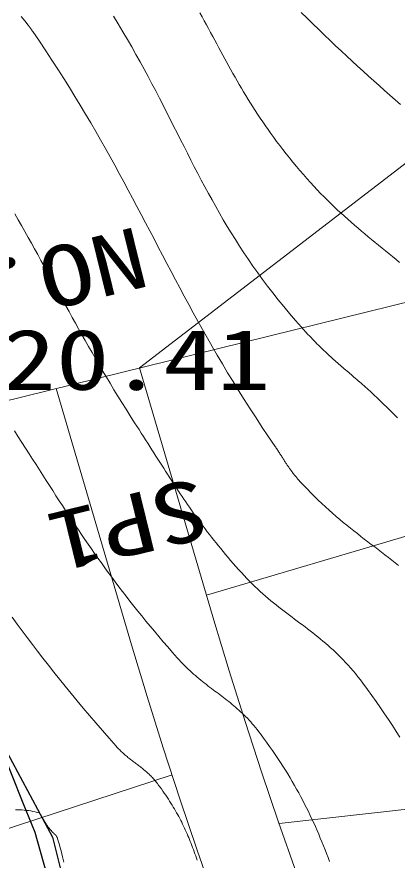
# Model space of a CAD drawing. Units: millimetres at full size, sheet at 1:500; details may follow other scales. Extents: x -209175 to 420500, y 0 to 351151.
# Drawn here: x 68484 to 72906, y 87129 to 96925 of the extents above; entities that cross this region are included whole.
import ezdxf
from ezdxf.enums import TextEntityAlignment as Align

# ---------------------------------------------------------------- set-up
doc = ezdxf.new("R2010")
doc.units = ezdxf.units.MM
doc.header["$LTSCALE"] = 500
for name, color, linetype, lineweight in [('D-BGD', 7, 'Continuous', 13), ('D-BGD-EXST', 7, 'Continuous', 25), ('D-BGD-HICN', 7, 'Continuous', 13), ('D-BGD-LWCN', 8, 'Continuous', 13), ('D-BGD-TXT', 7, 'Continuous', 13), ('D-BMK-HTXT', 7, 'Continuous', 13)]:
    doc.layers.add(name, color=color, linetype=linetype, lineweight=lineweight)
doc.styles.add('ＭＳ ゴシック', font='')
doc.styles.get('ＭＳ ゴシック').set_extended_font_data('MS Gothic')

msp = doc.modelspace()

# ---------------------------------------------------------------- linework, layer by layer
at = {"layer": 'D-BGD'}
for p, q in [((77296, 98527.1), (69911.1, 92847.4)), ((74795.8, 91417), (70687.2, 90208.6)), ((80045.2, 88505.5), (71532.9, 87554.7)), ((70289.2, 88119.5), (67556, 87225.7))]:
    msp.add_line(p, q, dxfattribs=at)
for points in [[(72919.1, 79385.9), (72861.9, 79902), (72804.7, 80418.2), (72747.6, 80934.3), (72690.4, 81450.5), (72633.2, 81966.6), (72576.1, 82482.8), (72518.9, 82998.9), (72461.7, 83515.1), (72404.6, 84031.3), (72363.4, 84402.9), (72337.4, 84579.2), (72245.1, 85207.3), (72153.9, 85832.8), (71939.2, 86410.2), (71730.2, 86989.7), (71527.1, 87571.2), (71329.8, 88154.8), (71138.3, 88740.3), (70952.7, 89327.6), (70773, 89916.8), (69911.1, 92847.4)], [(70787.8, 86655.2), (70581.4, 87246.2), (70380.9, 87839.2), (70186.3, 88434.2), (69997.7, 89031.1), (69815.1, 89629.9), (68939.2, 92608)]]:
    msp.add_lwpolyline(points, dxfattribs=at)
at = {"layer": 'D-BGD-EXST'}
for p, q in [((66096.9, 92599.2), (68899.4, 87394.8)), ((68899.4, 87394.8), (70537.6, 80807.9))]:
    msp.add_line(p, q, dxfattribs=at)
msp.add_lwpolyline([(73524.4, 75975.2), (71665.2, 78086.8), (70584, 80737.4), (68696.5, 87451.5)], dxfattribs=at)
msp.add_arc((-42571.7, 42801), 119892.7, 21.86498, 33.07717, dxfattribs=at)
at = {"layer": 'D-BGD-HICN'}
for points in [[(72934.8, 94073.3), (72893.4, 94106.7), (72852.3, 94140), (72811.3, 94173), (72770.6, 94205.9), (72730.1, 94238.7), (72689.8, 94271.5), (72649.6, 94304.3), (72609.6, 94337.1), (72569.7, 94370.1), (72529.9, 94403.3), (72490.3, 94436.7), (72450.7, 94470.3), (72411.2, 94504.3), (72371.8, 94538.7), (72332.4, 94573.6), (72293, 94608.9), (72253.6, 94644.9), (72214.2, 94681.4), (72174.8, 94718.6), (72135.3, 94756.5), (72095.8, 94795.1), (72056.2, 94834.6), (72016.5, 94875), (71976.7, 94916.3), (71936.7, 94958.6), (71896.7, 95002), (71856.5, 95046.4), (71816.1, 95092), (71775.5, 95138.8), (71734.7, 95186.9), (71693.7, 95236.2), (71652.4, 95286.9), (71613.9, 95335.3), (71576.5, 95383.1), (71540.2, 95430.3), (71504.9, 95477.1), (71470.6, 95523.4), (71437.2, 95569.3), (71404.7, 95614.7), (71373.2, 95659.8), (71342.4, 95704.5), (71312.4, 95748.9), (71283.1, 95793), (71254.6, 95836.9), (71226.6, 95880.4), (71199.3, 95923.8), (71172.5, 95967), (71146.3, 96010), (71120.5, 96052.9), (71095.1, 96095.6), (71070.2, 96138.3), (71045.5, 96181), (71021.2, 96223.6), (70997.1, 96266.2), (70973.3, 96308.9), (70949.6, 96351.6), (70926, 96394.4), (70902.5, 96437.3), (70879, 96480.4), (70855.6, 96523.6), (70832, 96567.1), (70808.4, 96610.7), (70784.7, 96654.6), (70760.8, 96698.8), (70736.6, 96743.3), (70712.2, 96788.2), (70687.5, 96833.4), (70662.4, 96879), (70636.9, 96925), (70611, 96971.5)], [(70581.4, 87128.4), (70572.5, 87153.5), (70563.6, 87178.3), (70554.7, 87202.8), (70545.8, 87227), (70536.9, 87251), (70527.9, 87274.7), (70518.9, 87298.1), (70509.8, 87321.4), (70500.6, 87344.5), (70491.3, 87367.4), (70481.9, 87390.1), (70472.3, 87412.7), (70462.6, 87435.2), (70452.7, 87457.5), (70442.7, 87479.8), (70432.5, 87502), (70422, 87524.1), (70411.4, 87546.2), (70400.5, 87568.3), (70389.3, 87590.3), (70377.9, 87612.4), (70366.2, 87634.5), (70354.2, 87656.6), (70341.9, 87678.8), (70329.3, 87701.1), (70316.3, 87723.4), (70303, 87745.9), (70289.3, 87768.5), (70275.3, 87791.2), (70260.8, 87814.1), (70245.9, 87837.2), (70230.6, 87860.5), (70214.8, 87884), (70198.6, 87907.7), (70181.9, 87931.7), (70164.7, 87955.9), (70147, 87980.4), (70128.8, 88005.2), (70119.1, 88018.1), (70109.4, 88030.5), (70099.7, 88042.6), (70089.9, 88054.2), (70080.1, 88065.6), (70070.3, 88076.6), (70060.4, 88087.2), (70050.6, 88097.6), (70040.7, 88107.6), (70030.8, 88117.4), (70020.8, 88126.9), (70010.9, 88136.2), (70000.9, 88145.3), (69990.9, 88154.2), (69980.8, 88162.8), (69970.8, 88171.3), (69960.7, 88179.7), (69950.6, 88187.9), (69940.4, 88196), (69930.3, 88204), (69920.1, 88211.9), (69909.9, 88219.7), (69899.7, 88227.5), (69889.4, 88235.2), (69879.2, 88242.9), (69868.9, 88250.6), (69858.6, 88258.4), (69848.2, 88266.1), (69837.8, 88273.9), (69827.5, 88281.8), (69817.1, 88289.8), (69806.6, 88297.9), (69796.2, 88306), (69785.7, 88314.3), (69775.2, 88322.8), (69764.7, 88331.5), (69754.1, 88340.3), (69743.6, 88349.3), (69733, 88358.5), (69722.4, 88368), (69711.8, 88377.8), (69701.1, 88387.8), (69690.4, 88398), (69679.7, 88408.6), (69669, 88419.6), (69658.3, 88430.8), (69647.5, 88442.4), (69636.8, 88454.4), (69556.9, 88545), (69478.9, 88634.4), (69402.8, 88722.6), (69328.3, 88809.7), (69255.6, 88895.8), (69184.4, 88981), (69114.8, 89065.2), (69046.7, 89148.6), (68979.9, 89231.3), (68914.5, 89313.2), (68850.4, 89394.5), (68787.4, 89475.1), (68725.6, 89555.3), (68664.8, 89635), (68605.1, 89714.3), (68546.2, 89793.3), (68488.2, 89872), (68431, 89950.5)]]:
    msp.add_lwpolyline(points, dxfattribs=at)
at = {"layer": 'D-BGD-LWCN'}
for points in [[(72922.7, 90553), (72883.3, 90584.1), (72843.8, 90614.9), (72804.2, 90645.5), (72764.5, 90675.9), (72724.7, 90706.2), (72684.8, 90736.6), (72644.8, 90766.9), (72604.7, 90797.4), (72564.4, 90828.1), (72524.1, 90859), (72483.6, 90890.2), (72443.1, 90921.7), (72402.4, 90953.7), (72361.6, 90986.2), (72320.7, 91019.2), (72279.6, 91052.9), (72238.4, 91087.3), (72197.1, 91122.4), (72155.7, 91158.3), (72114.1, 91195), (72072.4, 91232.8), (72030.5, 91271.5), (71988.5, 91311.3), (71946.3, 91352.2), (71904, 91394.4), (71861.6, 91437.7), (71819, 91482.4), (71776.2, 91528.5), (71768.1, 91537.5), (71760.2, 91546.3), (71752.5, 91555), (71745, 91563.7), (71737.7, 91572.2), (71730.5, 91580.7), (71723.6, 91589.1), (71716.8, 91597.4), (71710.1, 91605.6), (71703.6, 91613.8), (71697.3, 91622), (71691, 91630.1), (71684.9, 91638.1), (71678.9, 91646.1), (71673, 91654.1), (71667.2, 91662.1), (71661.5, 91670), (71655.9, 91677.9), (71650.4, 91685.8), (71644.9, 91693.7), (71639.5, 91701.6), (71634.2, 91709.5), (71628.8, 91717.4), (71623.6, 91725.3), (71618.3, 91733.3), (71613.1, 91741.3), (71607.8, 91749.3), (71602.6, 91757.3), (71597.4, 91765.4), (71592.2, 91773.6), (71586.9, 91781.8), (71581.6, 91790), (71576.3, 91798.3), (71570.9, 91806.7), (71565.5, 91815.2), (71560, 91823.8), (71554.5, 91832.4), (71548.9, 91841.1), (71543.2, 91850), (71537.4, 91858.9), (71531.5, 91867.9), (71525.5, 91877.1), (71519.4, 91886.4), (71513.1, 91895.8), (71506.7, 91905.3), (71500.2, 91915), (71493.6, 91924.8), (71486.7, 91934.7), (71410.7, 92046.3), (71336.8, 92156.4), (71265.1, 92265.2), (71195.4, 92372.7), (71127.7, 92478.9), (71061.8, 92584), (70997.6, 92687.9), (70935, 92790.8), (70874.1, 92892.8), (70814.5, 92993.7), (70756.3, 93093.9), (70699.4, 93193.2), (70643.6, 93291.8), (70588.9, 93389.6), (70535.2, 93486.9), (70482.3, 93583.6), (70430.2, 93679.9), (70378.7, 93775.6), (70327.9, 93871.1), (70277.5, 93966.2), (70227.5, 94061), (70177.8, 94155.7), (70128.3, 94250.2), (70078.9, 94344.7), (70029.5, 94439.2), (69980, 94533.7), (69930.2, 94628.4), (69880.2, 94723.2), (69829.8, 94818.3), (69778.9, 94913.7), (69727.5, 95009.5), (69675.3, 95105.7), (69622.4, 95202.3), (69568.6, 95299.6), (69513.8, 95397.4), (69458, 95496), (69400.9, 95595.2), (69342.7, 95695.3), (69283, 95796.2), (69222, 95898.1), (69159.3, 96000.9), (69095, 96104.8), (69029, 96209.8), (68961.1, 96315.9), (68891.3, 96423.3), (68819.5, 96532), (68745.5, 96642), (68669.3, 96753.5), (68668, 96755.3), (68666.8, 96757.1), (68665.6, 96758.9), (68664.4, 96760.7), (68663.2, 96762.4), (68662, 96764.1), (68660.9, 96765.7), (68659.8, 96767.4), (68658.7, 96769), (68657.6, 96770.6), (68656.5, 96772.2), (68655.4, 96773.8), (68654.4, 96775.3), (68653.3, 96776.8), (68652.3, 96778.4), (68651.3, 96779.9), (68650.3, 96781.4), (68649.2, 96782.8), (68648.2, 96784.3), (68647.2, 96785.8), (68646.2, 96787.2), (68645.2, 96788.7), (68644.2, 96790.1), (68643.2, 96791.6), (68642.2, 96793), (68641.2, 96794.5), (68640.2, 96795.9), (68639.2, 96797.3), (68638.1, 96798.8), (68637.1, 96800.2), (68636.1, 96801.7), (68635, 96803.2), (68633.9, 96804.6), (68632.9, 96806.1), (68631.8, 96807.6), (68630.7, 96809.1), (68629.5, 96810.6), (68628.4, 96812.2), (68627.2, 96813.7), (68626, 96815.3), (68624.8, 96816.9), (68623.6, 96818.5), (68622.4, 96820.1), (68621.1, 96821.8), (68619.8, 96823.4), (68618.5, 96825.1), (68617.1, 96826.9), (68615.7, 96828.6), (68575.6, 96878.8), (68535.7, 96927.8)], [(72911.3, 92266.4), (72886, 92291.7), (72860.3, 92317.2), (72834.1, 92343.1), (72807.5, 92369.3), (72780.3, 92395.8), (72752.7, 92422.7), (72724.4, 92449.9), (72695.6, 92477.5), (72666.1, 92505.5), (72647.1, 92523.5), (72628.3, 92541), (72609.8, 92558.2), (72591.5, 92575), (72573.4, 92591.5), (72555.6, 92607.7), (72537.9, 92623.5), (72520.5, 92639), (72503.2, 92654.3), (72486.1, 92669.4), (72469.2, 92684.2), (72452.5, 92698.7), (72435.8, 92713.1), (72419.4, 92727.3), (72403, 92741.4), (72386.8, 92755.3), (72370.7, 92769.1), (72354.7, 92782.8), (72338.7, 92796.4), (72322.9, 92809.9), (72307.1, 92823.4), (72291.3, 92836.8), (72275.6, 92850.3), (72260, 92863.7), (72244.3, 92877.2), (72228.7, 92890.7), (72213.1, 92904.3), (72197.5, 92918), (72181.9, 92931.8), (72166.3, 92945.7), (72150.6, 92959.7), (72134.9, 92973.9), (72119.1, 92988.2), (72103.2, 93002.8), (72087.3, 93017.5), (72071.3, 93032.5), (72055.2, 93047.7), (72039, 93063.3), (72022.7, 93079), (72006.3, 93095.1), (71989.7, 93111.6), (71973, 93128.3), (71956.1, 93145.4), (71939.1, 93162.9), (71921.9, 93180.8), (71904.5, 93199.1), (71886.9, 93217.9), (71869.2, 93237.1), (71795.1, 93318.5), (71723.6, 93399.3), (71654.5, 93479.7), (71587.6, 93559.5), (71523, 93638.9), (71460.4, 93717.8), (71399.9, 93796.3), (71341.3, 93874.5), (71284.5, 93952.4), (71229.5, 94030), (71176, 94107.3), (71124.2, 94184.5), (71073.7, 94261.4), (71024.7, 94338.2), (70976.9, 94414.9), (70930.2, 94491.6), (70884.7, 94568.1), (70840.1, 94644.7), (70796.4, 94721.4), (70753.5, 94798.1), (70711.3, 94874.9), (70669.7, 94951.8), (70628.6, 95029), (70587.9, 95106.3), (70547.5, 95183.9), (70507.4, 95261.8), (70467.4, 95340), (70427.5, 95418.5), (70387.5, 95497.4), (70347.3, 95576.8), (70307, 95656.6), (70266.2, 95737), (70225.1, 95817.8), (70183.4, 95899.3), (70141.2, 95981.3), (70098.2, 96064), (70054.4, 96147.3), (70009.7, 96231.4), (69964, 96316.2), (69917.3, 96401.8), (69869.3, 96488.2), (69820.1, 96575.5), (69769.6, 96663.6), (69717.5, 96752.7), (69663.9, 96842.7), (69608.7, 96933.8)], [(72944.9, 95906.2), (72882.9, 95960.8), (72821, 96015.5), (72759, 96070.5), (72696.8, 96125.9), (72634.6, 96181.7), (72572.1, 96238), (72509.4, 96294.9), (72446.4, 96352.4), (72383, 96410.6), (72319.3, 96469.5), (72255.2, 96529.3), (72190.6, 96590), (72125.4, 96651.7), (72059.8, 96714.4), (71993.5, 96778.2), (71926.5, 96843.2), (71858.9, 96909.4), (71790.5, 96976.9)], [(72936.6, 88557.9), (72894.1, 88625.1), (72850.4, 88692.9), (72805.4, 88761.2), (72759.2, 88830.1), (72711.6, 88899.7), (72662.6, 88970), (72612.2, 89041.1), (72560.3, 89113), (72506.8, 89185.7), (72478.4, 89223.5), (72449.9, 89260), (72421.3, 89295.4), (72392.7, 89329.7), (72363.9, 89362.9), (72335.1, 89395.1), (72306.2, 89426.4), (72277.3, 89456.8), (72248.3, 89486.3), (72219.2, 89515), (72190, 89543), (72160.8, 89570.2), (72131.5, 89596.8), (72102.1, 89622.8), (72072.7, 89648.3), (72043.1, 89673.2), (72013.5, 89697.7), (71983.9, 89721.8), (71954.2, 89745.5), (71924.4, 89769), (71894.5, 89792.1), (71864.5, 89815.1), (71834.5, 89837.9), (71804.5, 89860.6), (71774.3, 89883.3), (71744.1, 89905.9), (71713.8, 89928.6), (71683.5, 89951.4), (71653.1, 89974.3), (71622.6, 89997.4), (71592.1, 90020.8), (71561.5, 90044.5), (71530.8, 90068.5), (71500.1, 90092.9), (71469.3, 90117.7), (71438.4, 90143.1), (71407.5, 90169), (71376.5, 90195.4), (71345.4, 90222.5), (71314.3, 90250.4), (71283.1, 90278.9), (71251.9, 90308.3), (71220.5, 90338.5), (71189.2, 90369.6), (71157.7, 90401.6), (71126.2, 90434.6), (71094.7, 90468.7), (71063.1, 90503.8), (71031.1, 90540.1), (70999.9, 90575.8), (70969.5, 90611.1), (70939.7, 90645.9), (70910.6, 90680.4), (70882.2, 90714.4), (70854.3, 90748.1), (70827.1, 90781.5), (70800.4, 90814.5), (70774.2, 90847.3), (70748.6, 90879.8), (70723.4, 90912.1), (70698.7, 90944.1), (70674.4, 90976), (70650.4, 91007.7), (70626.9, 91039.3), (70603.7, 91070.8), (70580.8, 91102.2), (70558.2, 91133.5), (70535.9, 91164.8), (70513.8, 91196.1), (70491.9, 91227.4), (70470.1, 91258.7), (70448.6, 91290.2), (70427.1, 91321.7), (70405.7, 91353.3), (70384.5, 91385.1), (70363.2, 91417), (70342, 91449.1), (70320.7, 91481.5), (70299.4, 91514.1), (70278, 91546.9), (70256.6, 91580.1), (70235, 91613.6), (70213.2, 91647.4), (70191.3, 91681.6), (70169.2, 91716.2), (70146.8, 91751.2), (70124.2, 91786.6), (70101.3, 91822.5), (70078, 91858.9), (70054.5, 91895.9), (70030.5, 91933.4), (70006.2, 91971.4), (69981.4, 92010.1), (69956.2, 92049.3), (69930.5, 92089.2), (69904.3, 92129.8), (69852.7, 92210), (69802.4, 92289.1), (69753.3, 92367), (69705.4, 92443.8), (69658.6, 92519.5), (69612.9, 92594.3), (69568.2, 92668.2), (69524.5, 92741.2), (69481.7, 92813.4), (69439.7, 92884.7), (69398.5, 92955.4), (69358, 93025.4), (69318.3, 93094.8), (69279.1, 93163.6), (69240.5, 93231.9), (69202.4, 93299.7), (69164.8, 93367.1), (69127.5, 93434.2), (69090.6, 93500.9), (69054, 93567.4), (69017.6, 93633.7), (68981.3, 93699.8), (68945.2, 93765.8), (68909.2, 93831.8), (68873.1, 93897.8), (68837, 93963.8), (68800.7, 94029.9), (68764.3, 94096.2), (68727.7, 94162.7), (68690.8, 94229.4), (68653.5, 94296.5), (68615.9, 94363.9), (68577.8, 94431.7), (68539.2, 94500), (68500, 94568.8), (68460.3, 94638.2)], [(72120.6, 87111.8), (72102.9, 87158.4), (72085.1, 87204.6), (72067.2, 87250.4), (72049.1, 87295.8), (72030.8, 87340.8), (72012.3, 87385.5), (71993.5, 87430), (71974.4, 87474.2), (71955.1, 87518.2), (71935.3, 87562), (71915.2, 87605.6), (71894.7, 87649.1), (71873.7, 87692.6), (71852.3, 87736), (71830.3, 87779.4), (71807.9, 87822.8), (71784.9, 87866.2), (71761.3, 87909.8), (71737.1, 87953.4), (71712.2, 87997.2), (71686.7, 88041.2), (71660.5, 88085.4), (71633.6, 88129.8), (71605.9, 88174.6), (71577.4, 88219.6), (71548.1, 88265), (71518, 88310.8), (71487, 88357), (71455.1, 88403.7), (71422.2, 88450.8), (71388.4, 88498.5), (71353.6, 88546.7), (71317.8, 88595.5), (71298.8, 88620.8), (71279.6, 88645.3), (71260.5, 88669), (71241.3, 88692), (71222, 88714.2), (71202.7, 88735.9), (71183.3, 88756.8), (71163.9, 88777.2), (71144.5, 88797), (71125, 88816.2), (71105.4, 88835), (71085.8, 88853.2), (71066.2, 88871.1), (71046.5, 88888.5), (71026.7, 88905.6), (71007, 88922.3), (70987.1, 88938.7), (70967.2, 88954.8), (70947.3, 88970.8), (70927.3, 88986.5), (70907.3, 89002), (70887.2, 89017.4), (70867.1, 89032.7), (70847, 89047.9), (70826.7, 89063.1), (70806.5, 89078.3), (70786.2, 89093.5), (70765.9, 89108.8), (70745.5, 89124.1), (70725, 89139.6), (70704.6, 89155.3), (70684, 89171.2), (70663.5, 89187.3), (70642.9, 89203.6), (70622.2, 89220.3), (70601.5, 89237.3), (70580.8, 89254.6), (70560, 89272.4), (70539.2, 89290.5), (70518.3, 89309.2), (70497.4, 89328.3), (70476.5, 89348), (70455.5, 89368.3), (70434.5, 89389.1), (70413.4, 89410.6), (70392.3, 89432.7), (70371.1, 89455.5), (70349.9, 89479.1), (70294, 89542.5), (70239.4, 89605.1), (70186.1, 89666.8), (70134, 89727.8), (70083.1, 89788.1), (70033.3, 89847.7), (69984.6, 89906.7), (69936.9, 89965.1), (69890.2, 90022.9), (69844.4, 90080.2), (69799.5, 90137.1), (69755.4, 90193.6), (69712.1, 90249.7), (69669.6, 90305.5), (69627.7, 90361), (69586.6, 90416.3), (69545.9, 90471.4), (69505.9, 90526.3), (69466.3, 90581.1), (69427.2, 90635.9), (69388.6, 90690.7), (69350.2, 90745.5), (69312.2, 90800.4), (69274.4, 90855.3), (69236.9, 90910.5), (69199.5, 90965.8), (69162.2, 91021.4), (69125, 91077.3), (69087.8, 91133.6), (69050.6, 91190.2), (69013.3, 91247.2), (68975.9, 91304.8), (68938.4, 91362.8), (68900.6, 91421.4), (68862.5, 91480.6), (68824.2, 91540.4), (68785.4, 91600.9), (68746.3, 91662.2), (68706.7, 91724.2), (68666.6, 91787.1), (68625.9, 91850.8), (68584.7, 91915.5), (68542.8, 91981.1), (68500.2, 92047.7), (68456.8, 92115.3)], [(68467.3, 87713.3), (68492.4, 87713.5), (68517.5, 87713), (68542.8, 87711.8), (68568.1, 87709.8), (68593.6, 87707.2), (68619.1, 87703.9), (68644.8, 87699.9), (68670.4, 87695.1), (68696.1, 87689.7), (68721.9, 87683.5), (68747.6, 87676.6)], [(68747.6, 87676.6), (68752.1, 87669.3), (68756.4, 87662.2), (68760.6, 87655.3), (68764.7, 87648.5), (68768.7, 87641.9), (68772.5, 87635.4), (68776.3, 87629.1), (68779.9, 87623), (68783.5, 87616.9), (68787, 87611.1), (68790.4, 87605.3), (68793.7, 87599.7), (68797, 87594.1), (68800.2, 87588.7), (68803.3, 87583.4), (68806.4, 87578.2), (68809.5, 87573.1), (68812.6, 87568), (68815.6, 87563.1), (68818.6, 87558.2), (68821.6, 87553.4), (68824.6, 87548.7), (68827.6, 87544), (68830.6, 87539.4), (68833.6, 87534.8), (68836.7, 87530.3), (68839.8, 87525.8), (68842.9, 87521.3), (68846.1, 87516.9), (68849.3, 87512.4), (68852.6, 87508), (68855.9, 87503.6), (68859.3, 87499.2), (68862.8, 87494.8), (68866.4, 87490.4), (68870, 87486), (68873.8, 87481.5), (68877.7, 87477.1), (68881.6, 87472.6), (68885.7, 87468), (68890, 87463.4), (68894.3, 87458.8), (68898.8, 87454.1), (68903.5, 87449.4), (68908.3, 87444.6), (68913.2, 87439.7), (68918.3, 87434.7), (68923.6, 87429.7), (68924, 87429.3), (68924.4, 87429), (68924.8, 87428.6), (68925.1, 87428.3), (68925.5, 87428), (68925.9, 87427.6), (68926.3, 87427.3), (68926.6, 87427), (68927, 87426.7), (68927.3, 87426.4), (68927.7, 87426.2), (68928, 87425.9), (68928.4, 87425.6), (68928.8, 87425.3), (68929.1, 87425), (68929.4, 87424.8), (68929.8, 87424.5), (68930.1, 87424.2), (68930.5, 87424), (68930.8, 87423.7), (68931.1, 87423.5), (68931.5, 87423.2), (68931.8, 87422.9), (68932.1, 87422.7), (68932.5, 87422.4), (68932.8, 87422.2), (68933.1, 87421.9), (68933.4, 87421.6), (68933.8, 87421.3), (68934.1, 87421.1), (68934.4, 87420.8), (68934.7, 87420.5), (68935, 87420.2), (68935.4, 87419.9), (68935.7, 87419.6), (68936, 87419.3), (68936.3, 87419), (68936.6, 87418.7), (68936.9, 87418.3), (68937.3, 87418), (68937.6, 87417.6), (68937.9, 87417.3), (68938.2, 87416.9), (68938.5, 87416.5), (68938.8, 87416.2), (68939.2, 87415.8), (68939.5, 87415.3), (68939.8, 87414.9), (68940.4, 87414.1), (68941, 87413.3), (68941.5, 87412.5), (68942.1, 87411.7), (68942.6, 87410.9), (68943.2, 87410.2), (68943.7, 87409.4), (68944.2, 87408.6), (68944.6, 87407.9), (68945.1, 87407.1), (68945.6, 87406.4), (68946, 87405.7), (68946.5, 87404.9), (68946.9, 87404.2), (68947.3, 87403.5), (68947.7, 87402.8), (68948.1, 87402), (68948.5, 87401.3), (68948.9, 87400.6), (68949.3, 87399.9), (68949.6, 87399.1), (68950, 87398.4), (68950.3, 87397.7), (68950.7, 87397), (68951, 87396.2), (68951.3, 87395.5), (68951.6, 87394.8), (68952, 87394), (68952.3, 87393.3), (68952.6, 87392.5), (68952.9, 87391.7), (68953.2, 87391), (68953.5, 87390.2), (68953.8, 87389.4), (68954.1, 87388.6), (68954.3, 87387.8), (68954.6, 87387), (68954.9, 87386.2), (68955.2, 87385.3), (68955.5, 87384.5), (68955.8, 87383.6), (68956, 87382.7), (68956.3, 87381.8), (68956.6, 87380.9), (68956.9, 87380), (68957.2, 87379.1), (68957.5, 87378.1), (68957.7, 87377.1), (68968.2, 87341.1), (68978.3, 87305.7), (68988.1, 87270.8), (68997.4, 87236.4), (69006.4, 87202.6), (69015.1, 87169.2), (69023.5, 87136.3), (69031.6, 87103.8)]]:
    msp.add_lwpolyline(points, dxfattribs=at)
at = {"layer": 'D-BMK-HTXT'}
msp.add_line((81233.2, 95636), (44141.7, 86500.4), dxfattribs=at)

# ---------------------------------------------------------------- texts
at = {"layer": 'D-BGD-TXT', "style": 'ＭＳ ゴシック', "width": 1.3}
msp.add_text('1320.41', height=705, rotation=359.993, dxfattribs=at).set_placement((67067.3, 93297.2), align=Align.TOP_LEFT)
at = {"layer": 'D-BMK-HTXT', "style": 'ＭＳ ゴシック', "width": 1.3}
for s, p in [('NO.0+13.978', (70054.6, 93808)), ('SP1', (70772, 90895))]:
    msp.add_text(s, height=705, rotation=193.837, dxfattribs=at).set_placement(p, align=Align.TOP_LEFT)

doc.saveas('drawing.dxf')
